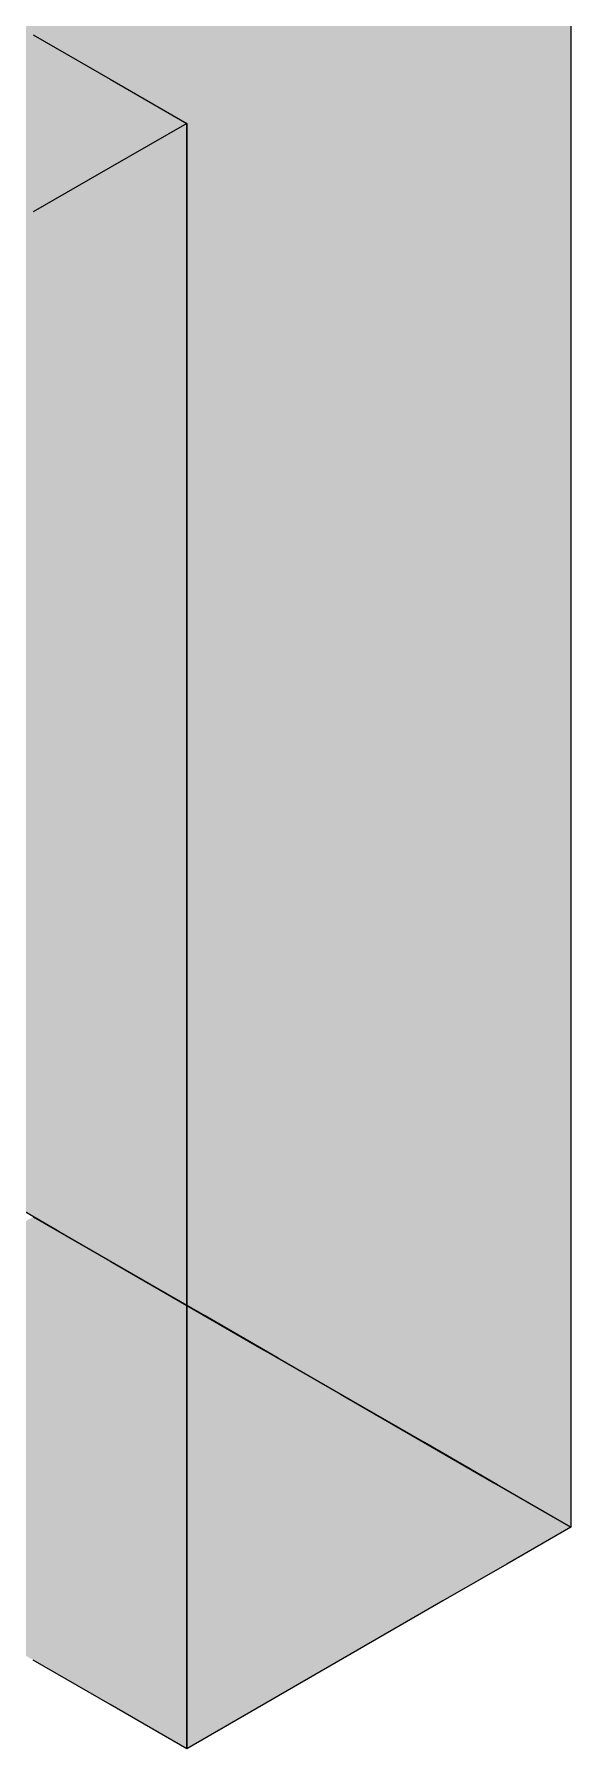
# Model space of a CAD drawing. Header units: metres. Extents: x 349122 to 349453, y 9281252 to 9281971.
# Drawn here: x 349265.123 to 349265.304, y 9281655.72 to 9281656.3 of the extents above; entities that cross this region are included whole.
import ezdxf

# ---------------------------------------------------------------- set-up
doc = ezdxf.new("R2010")
doc.units = ezdxf.units.M
doc.header["$LTSCALE"] = 0.25
doc.layers.add('ISO-3D', color=7, linetype='CONTINUOUS', lineweight=13)
doc.layers.add('ISO-3D-ARISTAS', color=250, linetype='CONTINUOUS', lineweight=13)

msp = doc.modelspace()

# ---------------------------------------------------------------- linework, layer by layer
at = {"layer": 'ISO-3D', "true_color": 0x8e8d88}
for points in [[(349265.28258, 9281656.30355), (349265.26093, 9281656.29105), (349265.28258, 9281656.3325), (349265.26093, 9281656.32)], [(349265.14835, 9281656.30167), (349265.12237, 9281656.28667), (349265.14835, 9281656.32833), (349265.12237, 9281656.31333)], [(349265.19598, 9281656.3025), (349265.17433, 9281656.29), (349265.19598, 9281656.32917), (349265.17433, 9281656.31667)], [(349265.23928, 9281656.3075), (349265.21763, 9281656.295), (349265.23928, 9281656.3275), (349265.21763, 9281656.315)], [(349265.17433, 9281656.29), (349265.14835, 9281656.275), (349265.17433, 9281656.31667), (349265.14835, 9281656.30167)], [(349265.21763, 9281656.295), (349265.19598, 9281656.2825), (349265.21763, 9281656.315), (349265.19598, 9281656.3025)], [(349265.26093, 9281656.29105), (349265.23928, 9281656.27855), (349265.26093, 9281656.32), (349265.23928, 9281656.3075)], [(349265.30423, 9281656.28711), (349265.28258, 9281656.27461), (349265.30423, 9281656.31605), (349265.28258, 9281656.30355)], [(349265.23928, 9281656.27855), (349265.21763, 9281656.26605), (349265.23928, 9281656.3075), (349265.21763, 9281656.295)], [(349265.28258, 9281656.27461), (349265.26093, 9281656.26211), (349265.28258, 9281656.30355), (349265.26093, 9281656.29105)], [(349265.14835, 9281656.275), (349265.12237, 9281656.26), (349265.14835, 9281656.30167), (349265.12237, 9281656.28667)], [(349265.19598, 9281656.2825), (349265.17433, 9281656.27), (349265.19598, 9281656.3025), (349265.17433, 9281656.29)], [(349265.21763, 9281656.26605), (349265.19598, 9281656.25355), (349265.21763, 9281656.295), (349265.19598, 9281656.2825)], [(349265.17433, 9281656.27), (349265.14835, 9281656.255), (349265.17433, 9281656.29), (349265.14835, 9281656.275)], [(349265.26093, 9281656.26211), (349265.23928, 9281656.24961), (349265.26093, 9281656.29105), (349265.23928, 9281656.27855)], [(349265.30423, 9281656.25816), (349265.28258, 9281656.24566), (349265.30423, 9281656.28711), (349265.28258, 9281656.27461)], [(349265.19598, 9281656.25355), (349265.17433, 9281656.24105), (349265.19598, 9281656.2825), (349265.17433, 9281656.27)], [(349265.14835, 9281656.255), (349265.12237, 9281656.24), (349265.14835, 9281656.275), (349265.12237, 9281656.26)], [(349265.23928, 9281656.24961), (349265.21763, 9281656.23711), (349265.23928, 9281656.27855), (349265.21763, 9281656.26605)], [(349265.28258, 9281656.24566), (349265.26093, 9281656.23316), (349265.28258, 9281656.27461), (349265.26093, 9281656.26211)], [(349265.21763, 9281656.23711), (349265.19598, 9281656.22461), (349265.21763, 9281656.26605), (349265.19598, 9281656.25355)], [(349265.26093, 9281656.23316), (349265.23928, 9281656.22066), (349265.26093, 9281656.26211), (349265.23928, 9281656.24961)], [(349265.30423, 9281656.22921), (349265.28258, 9281656.21671), (349265.30423, 9281656.25816), (349265.28258, 9281656.24566)], [(349265.19598, 9281656.22461), (349265.17433, 9281656.21211), (349265.19598, 9281656.25355), (349265.17433, 9281656.24105)], [(349265.23928, 9281656.22066), (349265.21763, 9281656.20816), (349265.23928, 9281656.24961), (349265.21763, 9281656.23711)], [(349265.28258, 9281656.21671), (349265.26093, 9281656.20421), (349265.28258, 9281656.24566), (349265.26093, 9281656.23316)], [(349265.21763, 9281656.20816), (349265.19598, 9281656.19566), (349265.21763, 9281656.23711), (349265.19598, 9281656.22461)], [(349265.26093, 9281656.20421), (349265.23928, 9281656.19171), (349265.26093, 9281656.23316), (349265.23928, 9281656.22066)], [(349265.30423, 9281656.20026), (349265.28258, 9281656.18776), (349265.30423, 9281656.22921), (349265.28258, 9281656.21671)], [(349265.19598, 9281656.19566), (349265.17433, 9281656.18316), (349265.19598, 9281656.22461), (349265.17433, 9281656.21211)], [(349265.23928, 9281656.19171), (349265.21763, 9281656.17921), (349265.23928, 9281656.22066), (349265.21763, 9281656.20816)], [(349265.28258, 9281656.18776), (349265.26093, 9281656.17526), (349265.28258, 9281656.21671), (349265.26093, 9281656.20421)], [(349265.21763, 9281656.17921), (349265.19598, 9281656.16671), (349265.21763, 9281656.20816), (349265.19598, 9281656.19566)], [(349265.26093, 9281656.17526), (349265.23928, 9281656.16276), (349265.26093, 9281656.20421), (349265.23928, 9281656.19171)], [(349265.30423, 9281656.17132), (349265.28258, 9281656.15882), (349265.30423, 9281656.20026), (349265.28258, 9281656.18776)], [(349265.19598, 9281656.16671), (349265.17433, 9281656.15421), (349265.19598, 9281656.19566), (349265.17433, 9281656.18316)], [(349265.23928, 9281656.16276), (349265.21763, 9281656.15026), (349265.23928, 9281656.19171), (349265.21763, 9281656.17921)], [(349265.28258, 9281656.15882), (349265.26093, 9281656.14632), (349265.28258, 9281656.18776), (349265.26093, 9281656.17526)], [(349265.21763, 9281656.15026), (349265.19598, 9281656.13776), (349265.21763, 9281656.17921), (349265.19598, 9281656.16671)], [(349265.26093, 9281656.14632), (349265.23928, 9281656.13382), (349265.26093, 9281656.17526), (349265.23928, 9281656.16276)], [(349265.30423, 9281656.14237), (349265.28258, 9281656.12987), (349265.30423, 9281656.17132), (349265.28258, 9281656.15882)], [(349265.19598, 9281656.13776), (349265.17433, 9281656.12526), (349265.19598, 9281656.16671), (349265.17433, 9281656.15421)], [(349265.23928, 9281656.13382), (349265.21763, 9281656.12132), (349265.23928, 9281656.16276), (349265.21763, 9281656.15026)], [(349265.28258, 9281656.12987), (349265.26093, 9281656.11737), (349265.28258, 9281656.15882), (349265.26093, 9281656.14632)], [(349265.21763, 9281656.12132), (349265.19598, 9281656.10882), (349265.21763, 9281656.15026), (349265.19598, 9281656.13776)], [(349265.26093, 9281656.11737), (349265.23928, 9281656.10487), (349265.26093, 9281656.14632), (349265.23928, 9281656.13382)], [(349265.30423, 9281656.11342), (349265.28258, 9281656.10092), (349265.30423, 9281656.14237), (349265.28258, 9281656.12987)], [(349265.19598, 9281656.10882), (349265.17433, 9281656.09632), (349265.19598, 9281656.13776), (349265.17433, 9281656.12526)], [(349265.23928, 9281656.10487), (349265.21763, 9281656.09237), (349265.23928, 9281656.13382), (349265.21763, 9281656.12132)], [(349265.28258, 9281656.10092), (349265.26093, 9281656.08842), (349265.28258, 9281656.12987), (349265.26093, 9281656.11737)], [(349265.21763, 9281656.09237), (349265.19598, 9281656.07987), (349265.21763, 9281656.12132), (349265.19598, 9281656.10882)], [(349265.26093, 9281656.08842), (349265.23928, 9281656.07592), (349265.26093, 9281656.11737), (349265.23928, 9281656.10487)], [(349265.30423, 9281656.08447), (349265.28258, 9281656.07197), (349265.30423, 9281656.11342), (349265.28258, 9281656.10092)], [(349265.19598, 9281656.07987), (349265.17433, 9281656.06737), (349265.19598, 9281656.10882), (349265.17433, 9281656.09632)], [(349265.23928, 9281656.07592), (349265.21763, 9281656.06342), (349265.23928, 9281656.10487), (349265.21763, 9281656.09237)], [(349265.28258, 9281656.07197), (349265.26093, 9281656.05947), (349265.28258, 9281656.10092), (349265.26093, 9281656.08842)], [(349265.21763, 9281656.06342), (349265.19598, 9281656.05092), (349265.21763, 9281656.09237), (349265.19598, 9281656.07987)], [(349265.26093, 9281656.05947), (349265.23928, 9281656.04697), (349265.26093, 9281656.08842), (349265.23928, 9281656.07592)], [(349265.30423, 9281656.05553), (349265.28258, 9281656.04303), (349265.30423, 9281656.08447), (349265.28258, 9281656.07197)], [(349265.19598, 9281656.05092), (349265.17433, 9281656.03842), (349265.19598, 9281656.07987), (349265.17433, 9281656.06737)], [(349265.23928, 9281656.04697), (349265.21763, 9281656.03447), (349265.23928, 9281656.07592), (349265.21763, 9281656.06342)], [(349265.28258, 9281656.04303), (349265.26093, 9281656.03053), (349265.28258, 9281656.07197), (349265.26093, 9281656.05947)], [(349265.21763, 9281656.03447), (349265.19598, 9281656.02197), (349265.21763, 9281656.06342), (349265.19598, 9281656.05092)], [(349265.26093, 9281656.03053), (349265.23928, 9281656.01803), (349265.26093, 9281656.05947), (349265.23928, 9281656.04697)], [(349265.30423, 9281656.02658), (349265.28258, 9281656.01408), (349265.30423, 9281656.05553), (349265.28258, 9281656.04303)], [(349265.19598, 9281656.02197), (349265.17433, 9281656.00947), (349265.19598, 9281656.05092), (349265.17433, 9281656.03842)], [(349265.23928, 9281656.01803), (349265.21763, 9281656.00553), (349265.23928, 9281656.04697), (349265.21763, 9281656.03447)], [(349265.28258, 9281656.01408), (349265.26093, 9281656.00158), (349265.28258, 9281656.04303), (349265.26093, 9281656.03053)], [(349265.21763, 9281656.00553), (349265.19598, 9281655.99303), (349265.21763, 9281656.03447), (349265.19598, 9281656.02197)], [(349265.26093, 9281656.00158), (349265.23928, 9281655.98908), (349265.26093, 9281656.03053), (349265.23928, 9281656.01803)], [(349265.30423, 9281655.99763), (349265.28258, 9281655.98513), (349265.30423, 9281656.02658), (349265.28258, 9281656.01408)], [(349265.19598, 9281655.99303), (349265.17433, 9281655.98053), (349265.19598, 9281656.02197), (349265.17433, 9281656.00947)], [(349265.23928, 9281655.98908), (349265.21763, 9281655.97658), (349265.23928, 9281656.01803), (349265.21763, 9281656.00553)], [(349265.28258, 9281655.98513), (349265.26093, 9281655.97263), (349265.28258, 9281656.01408), (349265.26093, 9281656.00158)], [(349265.21763, 9281655.97658), (349265.19598, 9281655.96408), (349265.21763, 9281656.00553), (349265.19598, 9281655.99303)], [(349265.26093, 9281655.97263), (349265.23928, 9281655.96013), (349265.26093, 9281656.00158), (349265.23928, 9281655.98908)], [(349265.30423, 9281655.96868), (349265.28258, 9281655.95618), (349265.30423, 9281655.99763), (349265.28258, 9281655.98513)], [(349265.19598, 9281655.96408), (349265.17433, 9281655.95158), (349265.19598, 9281655.99303), (349265.17433, 9281655.98053)], [(349265.23928, 9281655.96013), (349265.21763, 9281655.94763), (349265.23928, 9281655.98908), (349265.21763, 9281655.97658)], [(349265.28258, 9281655.95618), (349265.26093, 9281655.94368), (349265.28258, 9281655.98513), (349265.26093, 9281655.97263)], [(349265.21763, 9281655.94763), (349265.19598, 9281655.93513), (349265.21763, 9281655.97658), (349265.19598, 9281655.96408)], [(349265.26093, 9281655.94368), (349265.23928, 9281655.93118), (349265.26093, 9281655.97263), (349265.23928, 9281655.96013)], [(349265.30423, 9281655.93974), (349265.28258, 9281655.92724), (349265.30423, 9281655.96868), (349265.28258, 9281655.95618)], [(349265.19598, 9281655.93513), (349265.17433, 9281655.92263), (349265.19598, 9281655.96408), (349265.17433, 9281655.95158)], [(349265.23928, 9281655.93118), (349265.21763, 9281655.91868), (349265.23928, 9281655.96013), (349265.21763, 9281655.94763)], [(349265.28258, 9281655.92724), (349265.26093, 9281655.91474), (349265.28258, 9281655.95618), (349265.26093, 9281655.94368)], [(349265.21763, 9281655.91868), (349265.19598, 9281655.90618), (349265.21763, 9281655.94763), (349265.19598, 9281655.93513)], [(349265.26093, 9281655.91474), (349265.23928, 9281655.90224), (349265.26093, 9281655.94368), (349265.23928, 9281655.93118)], [(349265.30423, 9281655.91079), (349265.28258, 9281655.89829), (349265.30423, 9281655.93974), (349265.28258, 9281655.92724)], [(349265.19598, 9281655.90618), (349265.17433, 9281655.89368), (349265.19598, 9281655.93513), (349265.17433, 9281655.92263)], [(349265.23928, 9281655.90224), (349265.21763, 9281655.88974), (349265.23928, 9281655.93118), (349265.21763, 9281655.91868)], [(349265.28258, 9281655.89829), (349265.26093, 9281655.88579), (349265.28258, 9281655.92724), (349265.26093, 9281655.91474)], [(349265.21763, 9281655.88974), (349265.19598, 9281655.87724), (349265.21763, 9281655.91868), (349265.19598, 9281655.90618)], [(349265.26093, 9281655.88579), (349265.23928, 9281655.87329), (349265.26093, 9281655.91474), (349265.23928, 9281655.90224)], [(349265.30423, 9281655.88184), (349265.28258, 9281655.86934), (349265.30423, 9281655.91079), (349265.28258, 9281655.89829)], [(349265.19598, 9281655.87724), (349265.17433, 9281655.86474), (349265.19598, 9281655.90618), (349265.17433, 9281655.89368)], [(349265.23928, 9281655.87329), (349265.21763, 9281655.86079), (349265.23928, 9281655.90224), (349265.21763, 9281655.88974)], [(349265.28258, 9281655.86934), (349265.26093, 9281655.85684), (349265.28258, 9281655.89829), (349265.26093, 9281655.88579)], [(349265.21763, 9281655.86079), (349265.19598, 9281655.84829), (349265.21763, 9281655.88974), (349265.19598, 9281655.87724)], [(349265.26093, 9281655.85684), (349265.23928, 9281655.84434), (349265.26093, 9281655.88579), (349265.23928, 9281655.87329)], [(349265.30423, 9281655.85289), (349265.28258, 9281655.84039), (349265.30423, 9281655.88184), (349265.28258, 9281655.86934)], [(349265.19598, 9281655.84829), (349265.17433, 9281655.83579), (349265.19598, 9281655.87724), (349265.17433, 9281655.86474)], [(349265.23928, 9281655.84434), (349265.21763, 9281655.83184), (349265.23928, 9281655.87329), (349265.21763, 9281655.86079)], [(349265.28258, 9281655.84039), (349265.26093, 9281655.82789), (349265.28258, 9281655.86934), (349265.26093, 9281655.85684)], [(349265.21763, 9281655.83184), (349265.19598, 9281655.81934), (349265.21763, 9281655.86079), (349265.19598, 9281655.84829)], [(349265.26093, 9281655.82789), (349265.23928, 9281655.81539), (349265.26093, 9281655.85684), (349265.23928, 9281655.84434)], [(349265.30423, 9281655.82395), (349265.28258, 9281655.81145), (349265.30423, 9281655.85289), (349265.28258, 9281655.84039)], [(349265.19598, 9281655.81934), (349265.17433, 9281655.80684), (349265.19598, 9281655.84829), (349265.17433, 9281655.83579)], [(349265.23928, 9281655.81539), (349265.21763, 9281655.80289), (349265.23928, 9281655.84434), (349265.21763, 9281655.83184)], [(349265.28258, 9281655.81145), (349265.26093, 9281655.79895), (349265.28258, 9281655.84039), (349265.26093, 9281655.82789)], [(349265.21763, 9281655.80289), (349265.19598, 9281655.79039), (349265.21763, 9281655.83184), (349265.19598, 9281655.81934)], [(349265.26093, 9281655.79895), (349265.23928, 9281655.78645), (349265.26093, 9281655.82789), (349265.23928, 9281655.81539)], [(349265.30423, 9281655.795), (349265.28258, 9281655.7825), (349265.30423, 9281655.82395), (349265.28258, 9281655.81145)], [(349265.19598, 9281655.79039), (349265.17433, 9281655.77789), (349265.19598, 9281655.81934), (349265.17433, 9281655.80684)], [(349265.23928, 9281655.78645), (349265.21763, 9281655.77395), (349265.23928, 9281655.81539), (349265.21763, 9281655.80289)], [(349265.28258, 9281655.7825), (349265.26093, 9281655.77), (349265.28258, 9281655.81145), (349265.26093, 9281655.79895)], [(349265.21763, 9281655.77395), (349265.19598, 9281655.76145), (349265.21763, 9281655.80289), (349265.19598, 9281655.79039)], [(349265.26093, 9281655.77), (349265.23928, 9281655.7575), (349265.26093, 9281655.79895), (349265.23928, 9281655.78645)], [(349265.19598, 9281655.76145), (349265.17433, 9281655.74895), (349265.19598, 9281655.79039), (349265.17433, 9281655.77789)], [(349265.23928, 9281655.7575), (349265.21763, 9281655.745), (349265.23928, 9281655.78645), (349265.21763, 9281655.77395)], [(349265.21763, 9281655.745), (349265.19598, 9281655.7325), (349265.21763, 9281655.77395), (349265.19598, 9281655.76145)], [(349265.19598, 9281655.7325), (349265.17433, 9281655.72), (349265.19598, 9281655.76145), (349265.17433, 9281655.74895)]]:
    msp.add_solid(points, dxfattribs=at)
at = {"layer": 'ISO-3D', "true_color": 0x9e9d98}
for points in [[(349265.15577, 9281656.28598), (349265.13103, 9281656.30026), (349265.15577, 9281656.31492), (349265.13103, 9281656.32921)], [(349265.20526, 9281656.28635), (349265.18051, 9281656.30064), (349265.20526, 9281656.3153), (349265.18051, 9281656.32959)], [(349265.25474, 9281656.28673), (349265.23, 9281656.30102), (349265.25474, 9281656.31568), (349265.23, 9281656.32996)], [(349265.30423, 9281656.28711), (349265.27949, 9281656.30139), (349265.30423, 9281656.31605), (349265.27949, 9281656.33034)], [(349265.18051, 9281656.27169), (349265.15577, 9281656.28598), (349265.18051, 9281656.30064), (349265.15577, 9281656.31492)], [(349265.23, 9281656.27207), (349265.20526, 9281656.28635), (349265.23, 9281656.30102), (349265.20526, 9281656.3153)], [(349265.27949, 9281656.27244), (349265.25474, 9281656.28673), (349265.27949, 9281656.30139), (349265.25474, 9281656.31568)], [(349265.13103, 9281656.27132), (349265.10628, 9281656.2856), (349265.13103, 9281656.30026), (349265.10628, 9281656.31455)], [(349265.14835, 9281656.26), (349265.12237, 9281656.275), (349265.14835, 9281656.285), (349265.12237, 9281656.3)], [(349265.15577, 9281656.25703), (349265.13103, 9281656.27132), (349265.15577, 9281656.28598), (349265.13103, 9281656.30026)], [(349265.20526, 9281656.25741), (349265.18051, 9281656.27169), (349265.20526, 9281656.28635), (349265.18051, 9281656.30064)], [(349265.25474, 9281656.25778), (349265.23, 9281656.27207), (349265.25474, 9281656.28673), (349265.23, 9281656.30102)], [(349265.30423, 9281656.25816), (349265.27949, 9281656.27244), (349265.30423, 9281656.28711), (349265.27949, 9281656.30139)], [(349265.18051, 9281656.24274), (349265.15577, 9281656.25703), (349265.18051, 9281656.27169), (349265.15577, 9281656.28598)], [(349265.23, 9281656.24312), (349265.20526, 9281656.25741), (349265.23, 9281656.27207), (349265.20526, 9281656.28635)], [(349265.27949, 9281656.2435), (349265.25474, 9281656.25778), (349265.27949, 9281656.27244), (349265.25474, 9281656.28673)], [(349265.13103, 9281656.24237), (349265.10628, 9281656.25665), (349265.13103, 9281656.27132), (349265.10628, 9281656.2856)], [(349265.17433, 9281656.245), (349265.14835, 9281656.26), (349265.17433, 9281656.27), (349265.14835, 9281656.285)], [(349265.14835, 9281656.235), (349265.12237, 9281656.25), (349265.14835, 9281656.26), (349265.12237, 9281656.275)], [(349265.15577, 9281656.22808), (349265.13103, 9281656.24237), (349265.15577, 9281656.25703), (349265.13103, 9281656.27132)], [(349265.20526, 9281656.22846), (349265.18051, 9281656.24274), (349265.20526, 9281656.25741), (349265.18051, 9281656.27169)], [(349265.25474, 9281656.22883), (349265.23, 9281656.24312), (349265.25474, 9281656.25778), (349265.23, 9281656.27207)], [(349265.30423, 9281656.22921), (349265.27949, 9281656.2435), (349265.30423, 9281656.25816), (349265.27949, 9281656.27244)], [(349265.17433, 9281656.22), (349265.14835, 9281656.235), (349265.17433, 9281656.245), (349265.14835, 9281656.26)], [(349265.18051, 9281656.2138), (349265.15577, 9281656.22808), (349265.18051, 9281656.24274), (349265.15577, 9281656.25703)], [(349265.23, 9281656.21417), (349265.20526, 9281656.22846), (349265.23, 9281656.24312), (349265.20526, 9281656.25741)], [(349265.27949, 9281656.21455), (349265.25474, 9281656.22883), (349265.27949, 9281656.2435), (349265.25474, 9281656.25778)], [(349265.13103, 9281656.21342), (349265.10628, 9281656.22771), (349265.13103, 9281656.24237), (349265.10628, 9281656.25665)], [(349265.14835, 9281656.21), (349265.12237, 9281656.225), (349265.14835, 9281656.235), (349265.12237, 9281656.25)], [(349265.15577, 9281656.19914), (349265.13103, 9281656.21342), (349265.15577, 9281656.22808), (349265.13103, 9281656.24237)], [(349265.20526, 9281656.19951), (349265.18051, 9281656.2138), (349265.20526, 9281656.22846), (349265.18051, 9281656.24274)], [(349265.25474, 9281656.19989), (349265.23, 9281656.21417), (349265.25474, 9281656.22883), (349265.23, 9281656.24312)], [(349265.30423, 9281656.20026), (349265.27949, 9281656.21455), (349265.30423, 9281656.22921), (349265.27949, 9281656.2435)], [(349265.17433, 9281656.195), (349265.14835, 9281656.21), (349265.17433, 9281656.22), (349265.14835, 9281656.235)], [(349265.18051, 9281656.18485), (349265.15577, 9281656.19914), (349265.18051, 9281656.2138), (349265.15577, 9281656.22808)], [(349265.23, 9281656.18523), (349265.20526, 9281656.19951), (349265.23, 9281656.21417), (349265.20526, 9281656.22846)], [(349265.27949, 9281656.1856), (349265.25474, 9281656.19989), (349265.27949, 9281656.21455), (349265.25474, 9281656.22883)], [(349265.13103, 9281656.18447), (349265.10628, 9281656.19876), (349265.13103, 9281656.21342), (349265.10628, 9281656.22771)], [(349265.14835, 9281656.185), (349265.12237, 9281656.2), (349265.14835, 9281656.21), (349265.12237, 9281656.225)], [(349265.15577, 9281656.17019), (349265.13103, 9281656.18447), (349265.15577, 9281656.19914), (349265.13103, 9281656.21342)], [(349265.20526, 9281656.17056), (349265.18051, 9281656.18485), (349265.20526, 9281656.19951), (349265.18051, 9281656.2138)], [(349265.25474, 9281656.17094), (349265.23, 9281656.18523), (349265.25474, 9281656.19989), (349265.23, 9281656.21417)], [(349265.30423, 9281656.17132), (349265.27949, 9281656.1856), (349265.30423, 9281656.20026), (349265.27949, 9281656.21455)], [(349265.17433, 9281656.17), (349265.14835, 9281656.185), (349265.17433, 9281656.195), (349265.14835, 9281656.21)], [(349265.14835, 9281656.15687), (349265.12237, 9281656.17187), (349265.14835, 9281656.185), (349265.12237, 9281656.2)], [(349265.18051, 9281656.1559), (349265.15577, 9281656.17019), (349265.18051, 9281656.18485), (349265.15577, 9281656.19914)], [(349265.23, 9281656.15628), (349265.20526, 9281656.17056), (349265.23, 9281656.18523), (349265.20526, 9281656.19951)], [(349265.27949, 9281656.15665), (349265.25474, 9281656.17094), (349265.27949, 9281656.1856), (349265.25474, 9281656.19989)], [(349265.13103, 9281656.15553), (349265.10628, 9281656.16981), (349265.13103, 9281656.18447), (349265.10628, 9281656.19876)], [(349265.15577, 9281656.14124), (349265.13103, 9281656.15553), (349265.15577, 9281656.17019), (349265.13103, 9281656.18447)], [(349265.17433, 9281656.14187), (349265.14835, 9281656.15687), (349265.17433, 9281656.17), (349265.14835, 9281656.185)], [(349265.20526, 9281656.14162), (349265.18051, 9281656.1559), (349265.20526, 9281656.17056), (349265.18051, 9281656.18485)], [(349265.25474, 9281656.14199), (349265.23, 9281656.15628), (349265.25474, 9281656.17094), (349265.23, 9281656.18523)], [(349265.30423, 9281656.14237), (349265.27949, 9281656.15665), (349265.30423, 9281656.17132), (349265.27949, 9281656.1856)], [(349265.13103, 9281656.12658), (349265.10628, 9281656.14086), (349265.13103, 9281656.15553), (349265.10628, 9281656.16981)], [(349265.14835, 9281656.12875), (349265.12237, 9281656.14375), (349265.14835, 9281656.15687), (349265.12237, 9281656.17187)], [(349265.18051, 9281656.12695), (349265.15577, 9281656.14124), (349265.18051, 9281656.1559), (349265.15577, 9281656.17019)], [(349265.23, 9281656.12733), (349265.20526, 9281656.14162), (349265.23, 9281656.15628), (349265.20526, 9281656.17056)], [(349265.27949, 9281656.12771), (349265.25474, 9281656.14199), (349265.27949, 9281656.15665), (349265.25474, 9281656.17094)], [(349265.15577, 9281656.11229), (349265.13103, 9281656.12658), (349265.15577, 9281656.14124), (349265.13103, 9281656.15553)], [(349265.17433, 9281656.11375), (349265.14835, 9281656.12875), (349265.17433, 9281656.14187), (349265.14835, 9281656.15687)], [(349265.20526, 9281656.11267), (349265.18051, 9281656.12695), (349265.20526, 9281656.14162), (349265.18051, 9281656.1559)], [(349265.25474, 9281656.11305), (349265.23, 9281656.12733), (349265.25474, 9281656.14199), (349265.23, 9281656.15628)], [(349265.30423, 9281656.11342), (349265.27949, 9281656.12771), (349265.30423, 9281656.14237), (349265.27949, 9281656.15665)], [(349265.13103, 9281656.09763), (349265.10628, 9281656.11192), (349265.13103, 9281656.12658), (349265.10628, 9281656.14086)], [(349265.14835, 9281656.10062), (349265.12237, 9281656.11562), (349265.14835, 9281656.12875), (349265.12237, 9281656.14375)], [(349265.18051, 9281656.09801), (349265.15577, 9281656.11229), (349265.18051, 9281656.12695), (349265.15577, 9281656.14124)], [(349265.23, 9281656.09838), (349265.20526, 9281656.11267), (349265.23, 9281656.12733), (349265.20526, 9281656.14162)], [(349265.27949, 9281656.09876), (349265.25474, 9281656.11305), (349265.27949, 9281656.12771), (349265.25474, 9281656.14199)], [(349265.15577, 9281656.08335), (349265.13103, 9281656.09763), (349265.15577, 9281656.11229), (349265.13103, 9281656.12658)], [(349265.17433, 9281656.08562), (349265.14835, 9281656.10062), (349265.17433, 9281656.11375), (349265.14835, 9281656.12875)], [(349265.20526, 9281656.08372), (349265.18051, 9281656.09801), (349265.20526, 9281656.11267), (349265.18051, 9281656.12695)], [(349265.25474, 9281656.0841), (349265.23, 9281656.09838), (349265.25474, 9281656.11305), (349265.23, 9281656.12733)], [(349265.30423, 9281656.08447), (349265.27949, 9281656.09876), (349265.30423, 9281656.11342), (349265.27949, 9281656.12771)], [(349265.13103, 9281656.06868), (349265.10628, 9281656.08297), (349265.13103, 9281656.09763), (349265.10628, 9281656.11192)], [(349265.14835, 9281656.0725), (349265.12237, 9281656.0875), (349265.14835, 9281656.10062), (349265.12237, 9281656.11562)], [(349265.18051, 9281656.06906), (349265.15577, 9281656.08335), (349265.18051, 9281656.09801), (349265.15577, 9281656.11229)], [(349265.23, 9281656.06944), (349265.20526, 9281656.08372), (349265.23, 9281656.09838), (349265.20526, 9281656.11267)], [(349265.27949, 9281656.06981), (349265.25474, 9281656.0841), (349265.27949, 9281656.09876), (349265.25474, 9281656.11305)], [(349265.17433, 9281656.0575), (349265.14835, 9281656.0725), (349265.17433, 9281656.08562), (349265.14835, 9281656.10062)], [(349265.15577, 9281656.0544), (349265.13103, 9281656.06868), (349265.15577, 9281656.08335), (349265.13103, 9281656.09763)], [(349265.20526, 9281656.05477), (349265.18051, 9281656.06906), (349265.20526, 9281656.08372), (349265.18051, 9281656.09801)], [(349265.25474, 9281656.05515), (349265.23, 9281656.06944), (349265.25474, 9281656.0841), (349265.23, 9281656.09838)], [(349265.30423, 9281656.05553), (349265.27949, 9281656.06981), (349265.30423, 9281656.08447), (349265.27949, 9281656.09876)], [(349265.13103, 9281656.03974), (349265.10628, 9281656.05402), (349265.13103, 9281656.06868), (349265.10628, 9281656.08297)], [(349265.14835, 9281656.04437), (349265.12237, 9281656.05937), (349265.14835, 9281656.0725), (349265.12237, 9281656.0875)], [(349265.18051, 9281656.04011), (349265.15577, 9281656.0544), (349265.18051, 9281656.06906), (349265.15577, 9281656.08335)], [(349265.23, 9281656.04049), (349265.20526, 9281656.05477), (349265.23, 9281656.06944), (349265.20526, 9281656.08372)], [(349265.27949, 9281656.04086), (349265.25474, 9281656.05515), (349265.27949, 9281656.06981), (349265.25474, 9281656.0841)], [(349265.17433, 9281656.02937), (349265.14835, 9281656.04437), (349265.17433, 9281656.0575), (349265.14835, 9281656.0725)], [(349265.15577, 9281656.02545), (349265.13103, 9281656.03974), (349265.15577, 9281656.0544), (349265.13103, 9281656.06868)], [(349265.20526, 9281656.02583), (349265.18051, 9281656.04011), (349265.20526, 9281656.05477), (349265.18051, 9281656.06906)], [(349265.25474, 9281656.0262), (349265.23, 9281656.04049), (349265.25474, 9281656.05515), (349265.23, 9281656.06944)], [(349265.30423, 9281656.02658), (349265.27949, 9281656.04086), (349265.30423, 9281656.05553), (349265.27949, 9281656.06981)], [(349265.13103, 9281656.01079), (349265.10628, 9281656.02508), (349265.13103, 9281656.03974), (349265.10628, 9281656.05402)], [(349265.14835, 9281656.01625), (349265.12237, 9281656.03125), (349265.14835, 9281656.04437), (349265.12237, 9281656.05937)], [(349265.18051, 9281656.01117), (349265.15577, 9281656.02545), (349265.18051, 9281656.04011), (349265.15577, 9281656.0544)], [(349265.23, 9281656.01154), (349265.20526, 9281656.02583), (349265.23, 9281656.04049), (349265.20526, 9281656.05477)], [(349265.27949, 9281656.01192), (349265.25474, 9281656.0262), (349265.27949, 9281656.04086), (349265.25474, 9281656.05515)], [(349265.17433, 9281656.00125), (349265.14835, 9281656.01625), (349265.17433, 9281656.02937), (349265.14835, 9281656.04437)], [(349265.15577, 9281655.9965), (349265.13103, 9281656.01079), (349265.15577, 9281656.02545), (349265.13103, 9281656.03974)], [(349265.20526, 9281655.99688), (349265.18051, 9281656.01117), (349265.20526, 9281656.02583), (349265.18051, 9281656.04011)], [(349265.25474, 9281655.99726), (349265.23, 9281656.01154), (349265.25474, 9281656.0262), (349265.23, 9281656.04049)], [(349265.30423, 9281655.99763), (349265.27949, 9281656.01192), (349265.30423, 9281656.02658), (349265.27949, 9281656.04086)], [(349265.14835, 9281655.98812), (349265.12237, 9281656.00312), (349265.14835, 9281656.01625), (349265.12237, 9281656.03125)], [(349265.13103, 9281655.98184), (349265.10628, 9281655.99613), (349265.13103, 9281656.01079), (349265.10628, 9281656.02508)], [(349265.18051, 9281655.98222), (349265.15577, 9281655.9965), (349265.18051, 9281656.01117), (349265.15577, 9281656.02545)], [(349265.23, 9281655.98259), (349265.20526, 9281655.99688), (349265.23, 9281656.01154), (349265.20526, 9281656.02583)], [(349265.27949, 9281655.98297), (349265.25474, 9281655.99726), (349265.27949, 9281656.01192), (349265.25474, 9281656.0262)], [(349265.17433, 9281655.97312), (349265.14835, 9281655.98812), (349265.17433, 9281656.00125), (349265.14835, 9281656.01625)], [(349265.15577, 9281655.96756), (349265.13103, 9281655.98184), (349265.15577, 9281655.9965), (349265.13103, 9281656.01079)], [(349265.20526, 9281655.96793), (349265.18051, 9281655.98222), (349265.20526, 9281655.99688), (349265.18051, 9281656.01117)], [(349265.25474, 9281655.96831), (349265.23, 9281655.98259), (349265.25474, 9281655.99726), (349265.23, 9281656.01154)], [(349265.30423, 9281655.96868), (349265.27949, 9281655.98297), (349265.30423, 9281655.99763), (349265.27949, 9281656.01192)], [(349265.14835, 9281655.96), (349265.12237, 9281655.975), (349265.14835, 9281655.98812), (349265.12237, 9281656.00312)], [(349265.13103, 9281655.95289), (349265.10628, 9281655.96718), (349265.13103, 9281655.98184), (349265.10628, 9281655.99613)], [(349265.18051, 9281655.95327), (349265.15577, 9281655.96756), (349265.18051, 9281655.98222), (349265.15577, 9281655.9965)], [(349265.23, 9281655.95365), (349265.20526, 9281655.96793), (349265.23, 9281655.98259), (349265.20526, 9281655.99688)], [(349265.27949, 9281655.95402), (349265.25474, 9281655.96831), (349265.27949, 9281655.98297), (349265.25474, 9281655.99726)], [(349265.17433, 9281655.945), (349265.14835, 9281655.96), (349265.17433, 9281655.97312), (349265.14835, 9281655.98812)], [(349265.15577, 9281655.93861), (349265.13103, 9281655.95289), (349265.15577, 9281655.96756), (349265.13103, 9281655.98184)], [(349265.20526, 9281655.93898), (349265.18051, 9281655.95327), (349265.20526, 9281655.96793), (349265.18051, 9281655.98222)], [(349265.25474, 9281655.93936), (349265.23, 9281655.95365), (349265.25474, 9281655.96831), (349265.23, 9281655.98259)], [(349265.30423, 9281655.93974), (349265.27949, 9281655.95402), (349265.30423, 9281655.96868), (349265.27949, 9281655.98297)], [(349265.14835, 9281655.93187), (349265.12237, 9281655.94687), (349265.14835, 9281655.96), (349265.12237, 9281655.975)], [(349265.13103, 9281655.92395), (349265.10628, 9281655.93823), (349265.13103, 9281655.95289), (349265.10628, 9281655.96718)], [(349265.18051, 9281655.92432), (349265.15577, 9281655.93861), (349265.18051, 9281655.95327), (349265.15577, 9281655.96756)], [(349265.23, 9281655.9247), (349265.20526, 9281655.93898), (349265.23, 9281655.95365), (349265.20526, 9281655.96793)], [(349265.27949, 9281655.92508), (349265.25474, 9281655.93936), (349265.27949, 9281655.95402), (349265.25474, 9281655.96831)], [(349265.17433, 9281655.91687), (349265.14835, 9281655.93187), (349265.17433, 9281655.945), (349265.14835, 9281655.96)], [(349265.15577, 9281655.90966), (349265.13103, 9281655.92395), (349265.15577, 9281655.93861), (349265.13103, 9281655.95289)], [(349265.20526, 9281655.91004), (349265.18051, 9281655.92432), (349265.20526, 9281655.93898), (349265.18051, 9281655.95327)], [(349265.25474, 9281655.91041), (349265.23, 9281655.9247), (349265.25474, 9281655.93936), (349265.23, 9281655.95365)], [(349265.30423, 9281655.91079), (349265.27949, 9281655.92508), (349265.30423, 9281655.93974), (349265.27949, 9281655.95402)], [(349265.14835, 9281655.90375), (349265.12237, 9281655.91875), (349265.14835, 9281655.93187), (349265.12237, 9281655.94687)], [(349265.13103, 9281655.895), (349265.10628, 9281655.90929), (349265.13103, 9281655.92395), (349265.10628, 9281655.93823)], [(349265.18051, 9281655.89538), (349265.15577, 9281655.90966), (349265.18051, 9281655.92432), (349265.15577, 9281655.93861)], [(349265.23, 9281655.89575), (349265.20526, 9281655.91004), (349265.23, 9281655.9247), (349265.20526, 9281655.93898)], [(349265.27949, 9281655.89613), (349265.25474, 9281655.91041), (349265.27949, 9281655.92508), (349265.25474, 9281655.93936)], [(349265.17433, 9281655.88875), (349265.14835, 9281655.90375), (349265.17433, 9281655.91687), (349265.14835, 9281655.93187)], [(349265.15577, 9281655.88071), (349265.13103, 9281655.895), (349265.15577, 9281655.90966), (349265.13103, 9281655.92395)], [(349265.20526, 9281655.88109), (349265.18051, 9281655.89538), (349265.20526, 9281655.91004), (349265.18051, 9281655.92432)], [(349265.25474, 9281655.88147), (349265.23, 9281655.89575), (349265.25474, 9281655.91041), (349265.23, 9281655.9247)], [(349265.30423, 9281655.88184), (349265.27949, 9281655.89613), (349265.30423, 9281655.91079), (349265.27949, 9281655.92508)], [(349265.14835, 9281655.87562), (349265.12237, 9281655.89062), (349265.14835, 9281655.90375), (349265.12237, 9281655.91875)], [(349265.18051, 9281655.86643), (349265.15577, 9281655.88071), (349265.18051, 9281655.89538), (349265.15577, 9281655.90966)], [(349265.23, 9281655.8668), (349265.20526, 9281655.88109), (349265.23, 9281655.89575), (349265.20526, 9281655.91004)], [(349265.27949, 9281655.86718), (349265.25474, 9281655.88147), (349265.27949, 9281655.89613), (349265.25474, 9281655.91041)], [(349265.17433, 9281655.86062), (349265.14835, 9281655.87562), (349265.17433, 9281655.88875), (349265.14835, 9281655.90375)], [(349265.20526, 9281655.85214), (349265.18051, 9281655.86643), (349265.20526, 9281655.88109), (349265.18051, 9281655.89538)], [(349265.25474, 9281655.85252), (349265.23, 9281655.8668), (349265.25474, 9281655.88147), (349265.23, 9281655.89575)], [(349265.30423, 9281655.85289), (349265.27949, 9281655.86718), (349265.30423, 9281655.88184), (349265.27949, 9281655.89613)], [(349265.14835, 9281655.8475), (349265.12237, 9281655.8625), (349265.14835, 9281655.87562), (349265.12237, 9281655.89062)], [(349265.23, 9281655.83786), (349265.20526, 9281655.85214), (349265.23, 9281655.8668), (349265.20526, 9281655.88109)], [(349265.27949, 9281655.83823), (349265.25474, 9281655.85252), (349265.27949, 9281655.86718), (349265.25474, 9281655.88147)], [(349265.17433, 9281655.8325), (349265.14835, 9281655.8475), (349265.17433, 9281655.86062), (349265.14835, 9281655.87562)], [(349265.14835, 9281655.81937), (349265.12237, 9281655.83437), (349265.14835, 9281655.8475), (349265.12237, 9281655.8625)], [(349265.25474, 9281655.82357), (349265.23, 9281655.83786), (349265.25474, 9281655.85252), (349265.23, 9281655.8668)], [(349265.30423, 9281655.82395), (349265.27949, 9281655.83823), (349265.30423, 9281655.85289), (349265.27949, 9281655.86718)], [(349265.27949, 9281655.80929), (349265.25474, 9281655.82357), (349265.27949, 9281655.83823), (349265.25474, 9281655.85252)], [(349265.17433, 9281655.80437), (349265.14835, 9281655.81937), (349265.17433, 9281655.8325), (349265.14835, 9281655.8475)], [(349265.14835, 9281655.79125), (349265.12237, 9281655.80625), (349265.14835, 9281655.81937), (349265.12237, 9281655.83437)], [(349265.30423, 9281655.795), (349265.27949, 9281655.80929), (349265.30423, 9281655.82395), (349265.27949, 9281655.83823)], [(349265.17433, 9281655.77625), (349265.14835, 9281655.79125), (349265.17433, 9281655.80437), (349265.14835, 9281655.81937)], [(349265.14835, 9281655.76312), (349265.12237, 9281655.77812), (349265.14835, 9281655.79125), (349265.12237, 9281655.80625)], [(349265.17433, 9281655.74812), (349265.14835, 9281655.76312), (349265.17433, 9281655.77625), (349265.14835, 9281655.79125)], [(349265.14835, 9281655.735), (349265.12237, 9281655.75), (349265.14835, 9281655.76312), (349265.12237, 9281655.77812)], [(349265.17433, 9281655.72), (349265.14835, 9281655.735), (349265.17433, 9281655.74812), (349265.14835, 9281655.76312)]]:
    msp.add_solid(points, dxfattribs=at)
at = {"layer": 'ISO-3D', "true_color": 0xb0aea8}
for points in [[(349265.14835, 9281656.285), (349265.12237, 9281656.27), (349265.12237, 9281656.3), (349265.09638, 9281656.285)], [(349265.17433, 9281656.27), (349265.14835, 9281656.255), (349265.14835, 9281656.285), (349265.12237, 9281656.27)], [(349265.14835, 9281656.255), (349265.12237, 9281656.24), (349265.12237, 9281656.27), (349265.09638, 9281656.255)], [(349265.14835, 9281655.885), (349265.1267, 9281655.8725), (349265.12237, 9281655.9), (349265.10071, 9281655.8875)], [(349265.1267, 9281655.8725), (349265.10504, 9281655.86), (349265.10071, 9281655.8875), (349265.07906, 9281655.875)], [(349265.17433, 9281655.87), (349265.15268, 9281655.8575), (349265.14835, 9281655.885), (349265.1267, 9281655.8725)], [(349265.15268, 9281655.8575), (349265.13103, 9281655.845), (349265.1267, 9281655.8725), (349265.10504, 9281655.86)], [(349265.20031, 9281655.855), (349265.17866, 9281655.8425), (349265.17433, 9281655.87), (349265.15268, 9281655.8575)], [(349265.13103, 9281655.845), (349265.10937, 9281655.8325), (349265.10504, 9281655.86), (349265.08339, 9281655.8475)], [(349265.17866, 9281655.8425), (349265.15701, 9281655.83), (349265.15268, 9281655.8575), (349265.13103, 9281655.845)], [(349265.22629, 9281655.84), (349265.20464, 9281655.8275), (349265.20031, 9281655.855), (349265.17866, 9281655.8425)], [(349265.15701, 9281655.83), (349265.13536, 9281655.8175), (349265.13103, 9281655.845), (349265.10937, 9281655.8325)], [(349265.20464, 9281655.8275), (349265.18299, 9281655.815), (349265.17866, 9281655.8425), (349265.15701, 9281655.83)], [(349265.25227, 9281655.825), (349265.23062, 9281655.8125), (349265.22629, 9281655.84), (349265.20464, 9281655.8275)], [(349265.13536, 9281655.8175), (349265.1137, 9281655.805), (349265.10937, 9281655.8325), (349265.08772, 9281655.82)], [(349265.18299, 9281655.815), (349265.16134, 9281655.8025), (349265.15701, 9281655.83), (349265.13536, 9281655.8175)], [(349265.23062, 9281655.8125), (349265.20897, 9281655.8), (349265.20464, 9281655.8275), (349265.18299, 9281655.815)], [(349265.27825, 9281655.81), (349265.2566, 9281655.7975), (349265.25227, 9281655.825), (349265.23062, 9281655.8125)], [(349265.16134, 9281655.8025), (349265.13969, 9281655.79), (349265.13536, 9281655.8175), (349265.1137, 9281655.805)], [(349265.20897, 9281655.8), (349265.18732, 9281655.7875), (349265.18299, 9281655.815), (349265.16134, 9281655.8025)], [(349265.2566, 9281655.7975), (349265.23495, 9281655.785), (349265.23062, 9281655.8125), (349265.20897, 9281655.8)], [(349265.13969, 9281655.79), (349265.11804, 9281655.7775), (349265.1137, 9281655.805), (349265.09205, 9281655.7925)], [(349265.30423, 9281655.795), (349265.28258, 9281655.7825), (349265.27825, 9281655.81), (349265.2566, 9281655.7975)], [(349265.18732, 9281655.7875), (349265.16567, 9281655.775), (349265.16134, 9281655.8025), (349265.13969, 9281655.79)], [(349265.23495, 9281655.785), (349265.2133, 9281655.7725), (349265.20897, 9281655.8), (349265.18732, 9281655.7875)], [(349265.28258, 9281655.7825), (349265.26093, 9281655.77), (349265.2566, 9281655.7975), (349265.23495, 9281655.785)], [(349265.16567, 9281655.775), (349265.14402, 9281655.7625), (349265.13969, 9281655.79), (349265.11804, 9281655.7775)], [(349265.2133, 9281655.7725), (349265.19165, 9281655.76), (349265.18732, 9281655.7875), (349265.16567, 9281655.775)], [(349265.26093, 9281655.77), (349265.23928, 9281655.7575), (349265.23495, 9281655.785), (349265.2133, 9281655.7725)], [(349265.14402, 9281655.7625), (349265.12237, 9281655.75), (349265.11804, 9281655.7775), (349265.09638, 9281655.765)], [(349265.19165, 9281655.76), (349265.17, 9281655.7475), (349265.16567, 9281655.775), (349265.14402, 9281655.7625)], [(349265.23928, 9281655.7575), (349265.21763, 9281655.745), (349265.2133, 9281655.7725), (349265.19165, 9281655.76)], [(349265.17, 9281655.7475), (349265.14835, 9281655.735), (349265.14402, 9281655.7625), (349265.12237, 9281655.75)], [(349265.21763, 9281655.745), (349265.19598, 9281655.7325), (349265.19165, 9281655.76), (349265.17, 9281655.7475)], [(349265.19598, 9281655.7325), (349265.17433, 9281655.72), (349265.17, 9281655.7475), (349265.14835, 9281655.735)]]:
    msp.add_solid(points, dxfattribs=at)
at = {"layer": 'ISO-3D-ARISTAS', "color": 250}
for p, q in [((349265.30423, 9281656.31605), (349265.30423, 9281656.28711)), ((349265.30423, 9281656.31605), (349265.30423, 9281656.28711)), ((349265.12237, 9281656.3), (349265.14835, 9281656.285)), ((349265.12237, 9281656.3), (349265.14835, 9281656.285)), ((349265.30423, 9281656.28711), (349265.30423, 9281656.25816)), ((349265.30423, 9281656.28711), (349265.30423, 9281656.25816)), ((349265.14835, 9281656.285), (349265.17433, 9281656.27)), ((349265.14835, 9281656.285), (349265.17433, 9281656.27)), ((349265.17433, 9281656.27), (349265.14835, 9281656.255)), ((349265.17433, 9281656.27), (349265.14835, 9281656.255)), ((349265.17433, 9281656.27), (349265.17433, 9281656.245)), ((349265.17433, 9281656.24105), (349265.17433, 9281656.27)), ((349265.30423, 9281656.25816), (349265.30423, 9281656.22921)), ((349265.30423, 9281656.25816), (349265.30423, 9281656.22921)), ((349265.14835, 9281656.255), (349265.12237, 9281656.24)), ((349265.14835, 9281656.255), (349265.12237, 9281656.24)), ((349265.17433, 9281656.245), (349265.17433, 9281656.22)), ((349265.17433, 9281656.21211), (349265.17433, 9281656.24105)), ((349265.30423, 9281656.22921), (349265.30423, 9281656.20026)), ((349265.30423, 9281656.22921), (349265.30423, 9281656.20026)), ((349265.17433, 9281656.22), (349265.17433, 9281656.195)), ((349265.17433, 9281656.18316), (349265.17433, 9281656.21211)), ((349265.30423, 9281656.20026), (349265.30423, 9281656.17132)), ((349265.30423, 9281656.20026), (349265.30423, 9281656.17132)), ((349265.17433, 9281656.195), (349265.17433, 9281656.17)), ((349265.17433, 9281656.15421), (349265.17433, 9281656.18316)), ((349265.17433, 9281656.17), (349265.17433, 9281656.14187)), ((349265.30423, 9281656.17132), (349265.30423, 9281656.14237)), ((349265.30423, 9281656.17132), (349265.30423, 9281656.14237)), ((349265.17433, 9281656.12526), (349265.17433, 9281656.15421)), ((349265.17433, 9281656.14187), (349265.17433, 9281656.11375)), ((349265.30423, 9281656.14237), (349265.30423, 9281656.11342)), ((349265.30423, 9281656.14237), (349265.30423, 9281656.11342)), ((349265.17433, 9281656.09632), (349265.17433, 9281656.12526)), ((349265.17433, 9281656.11375), (349265.17433, 9281656.08562)), ((349265.30423, 9281656.11342), (349265.30423, 9281656.08447)), ((349265.30423, 9281656.11342), (349265.30423, 9281656.08447)), ((349265.17433, 9281656.06737), (349265.17433, 9281656.09632)), ((349265.17433, 9281656.08562), (349265.17433, 9281656.0575)), ((349265.30423, 9281656.08447), (349265.30423, 9281656.05553)), ((349265.30423, 9281656.08447), (349265.30423, 9281656.05553)), ((349265.17433, 9281656.03842), (349265.17433, 9281656.06737)), ((349265.17433, 9281656.0575), (349265.17433, 9281656.02937)), ((349265.30423, 9281656.05553), (349265.30423, 9281656.02658)), ((349265.30423, 9281656.05553), (349265.30423, 9281656.02658)), ((349265.17433, 9281656.00947), (349265.17433, 9281656.03842)), ((349265.17433, 9281656.02937), (349265.17433, 9281656.00125)), ((349265.30423, 9281656.02658), (349265.30423, 9281655.99763)), ((349265.30423, 9281656.02658), (349265.30423, 9281655.99763)), ((349265.17433, 9281655.98053), (349265.17433, 9281656.00947)), ((349265.17433, 9281656.00125), (349265.17433, 9281655.97312)), ((349265.30423, 9281655.99763), (349265.30423, 9281655.96868)), ((349265.30423, 9281655.99763), (349265.30423, 9281655.96868)), ((349265.17433, 9281655.95158), (349265.17433, 9281655.98053)), ((349265.17433, 9281655.97312), (349265.17433, 9281655.945)), ((349265.30423, 9281655.96868), (349265.30423, 9281655.93974)), ((349265.30423, 9281655.96868), (349265.30423, 9281655.93974)), ((349265.17433, 9281655.92263), (349265.17433, 9281655.95158)), ((349265.17433, 9281655.945), (349265.17433, 9281655.91687)), ((349265.30423, 9281655.93974), (349265.30423, 9281655.91079)), ((349265.30423, 9281655.93974), (349265.30423, 9281655.91079)), ((349265.17433, 9281655.89368), (349265.17433, 9281655.92263)), ((349265.17433, 9281655.91687), (349265.17433, 9281655.88875)), ((349265.13103, 9281655.895), (349265.10628, 9281655.90929)), ((349265.30423, 9281655.91079), (349265.30423, 9281655.88184)), ((349265.30423, 9281655.91079), (349265.30423, 9281655.88184)), ((349265.12237, 9281655.9), (349265.14835, 9281655.885)), ((349265.15577, 9281655.88071), (349265.13103, 9281655.895)), ((349265.17433, 9281655.86474), (349265.17433, 9281655.89368)), ((349265.17433, 9281655.88875), (349265.17433, 9281655.86062)), ((349265.14835, 9281655.885), (349265.17433, 9281655.87)), ((349265.18051, 9281655.86643), (349265.15577, 9281655.88071)), ((349265.30423, 9281655.88184), (349265.30423, 9281655.85289)), ((349265.30423, 9281655.88184), (349265.30423, 9281655.85289)), ((349265.17433, 9281655.87), (349265.20031, 9281655.855)), ((349265.17433, 9281655.83579), (349265.17433, 9281655.86474)), ((349265.20526, 9281655.85214), (349265.18051, 9281655.86643)), ((349265.17433, 9281655.86062), (349265.17433, 9281655.8325)), ((349265.20031, 9281655.855), (349265.22629, 9281655.84)), ((349265.23, 9281655.83786), (349265.20526, 9281655.85214)), ((349265.30423, 9281655.85289), (349265.30423, 9281655.82395)), ((349265.30423, 9281655.85289), (349265.30423, 9281655.82395)), ((349265.22629, 9281655.84), (349265.25227, 9281655.825)), ((349265.17433, 9281655.80684), (349265.17433, 9281655.83579)), ((349265.25474, 9281655.82357), (349265.23, 9281655.83786)), ((349265.17433, 9281655.8325), (349265.17433, 9281655.80437)), ((349265.25227, 9281655.825), (349265.27825, 9281655.81)), ((349265.27949, 9281655.80929), (349265.25474, 9281655.82357)), ((349265.30423, 9281655.82395), (349265.30423, 9281655.795)), ((349265.30423, 9281655.82395), (349265.30423, 9281655.795)), ((349265.17433, 9281655.77789), (349265.17433, 9281655.80684)), ((349265.17433, 9281655.80437), (349265.17433, 9281655.77625)), ((349265.27825, 9281655.81), (349265.30423, 9281655.795)), ((349265.30423, 9281655.795), (349265.27949, 9281655.80929)), ((349265.30423, 9281655.795), (349265.28258, 9281655.7825)), ((349265.30423, 9281655.795), (349265.28258, 9281655.7825)), ((349265.28258, 9281655.7825), (349265.26093, 9281655.77)), ((349265.28258, 9281655.7825), (349265.26093, 9281655.77)), ((349265.17433, 9281655.74895), (349265.17433, 9281655.77789)), ((349265.17433, 9281655.77625), (349265.17433, 9281655.74812)), ((349265.26093, 9281655.77), (349265.23928, 9281655.7575)), ((349265.26093, 9281655.77), (349265.23928, 9281655.7575)), ((349265.23928, 9281655.7575), (349265.21763, 9281655.745)), ((349265.23928, 9281655.7575), (349265.21763, 9281655.745)), ((349265.14835, 9281655.735), (349265.12237, 9281655.75)), ((349265.14835, 9281655.735), (349265.12237, 9281655.75)), ((349265.17433, 9281655.72), (349265.17433, 9281655.74895)), ((349265.17433, 9281655.74812), (349265.17433, 9281655.72)), ((349265.21763, 9281655.745), (349265.19598, 9281655.7325)), ((349265.21763, 9281655.745), (349265.19598, 9281655.7325)), ((349265.17433, 9281655.72), (349265.14835, 9281655.735)), ((349265.17433, 9281655.72), (349265.14835, 9281655.735)), ((349265.19598, 9281655.7325), (349265.17433, 9281655.72)), ((349265.19598, 9281655.7325), (349265.17433, 9281655.72))]:
    msp.add_line(p, q, dxfattribs=at)

doc.saveas('drawing.dxf')
